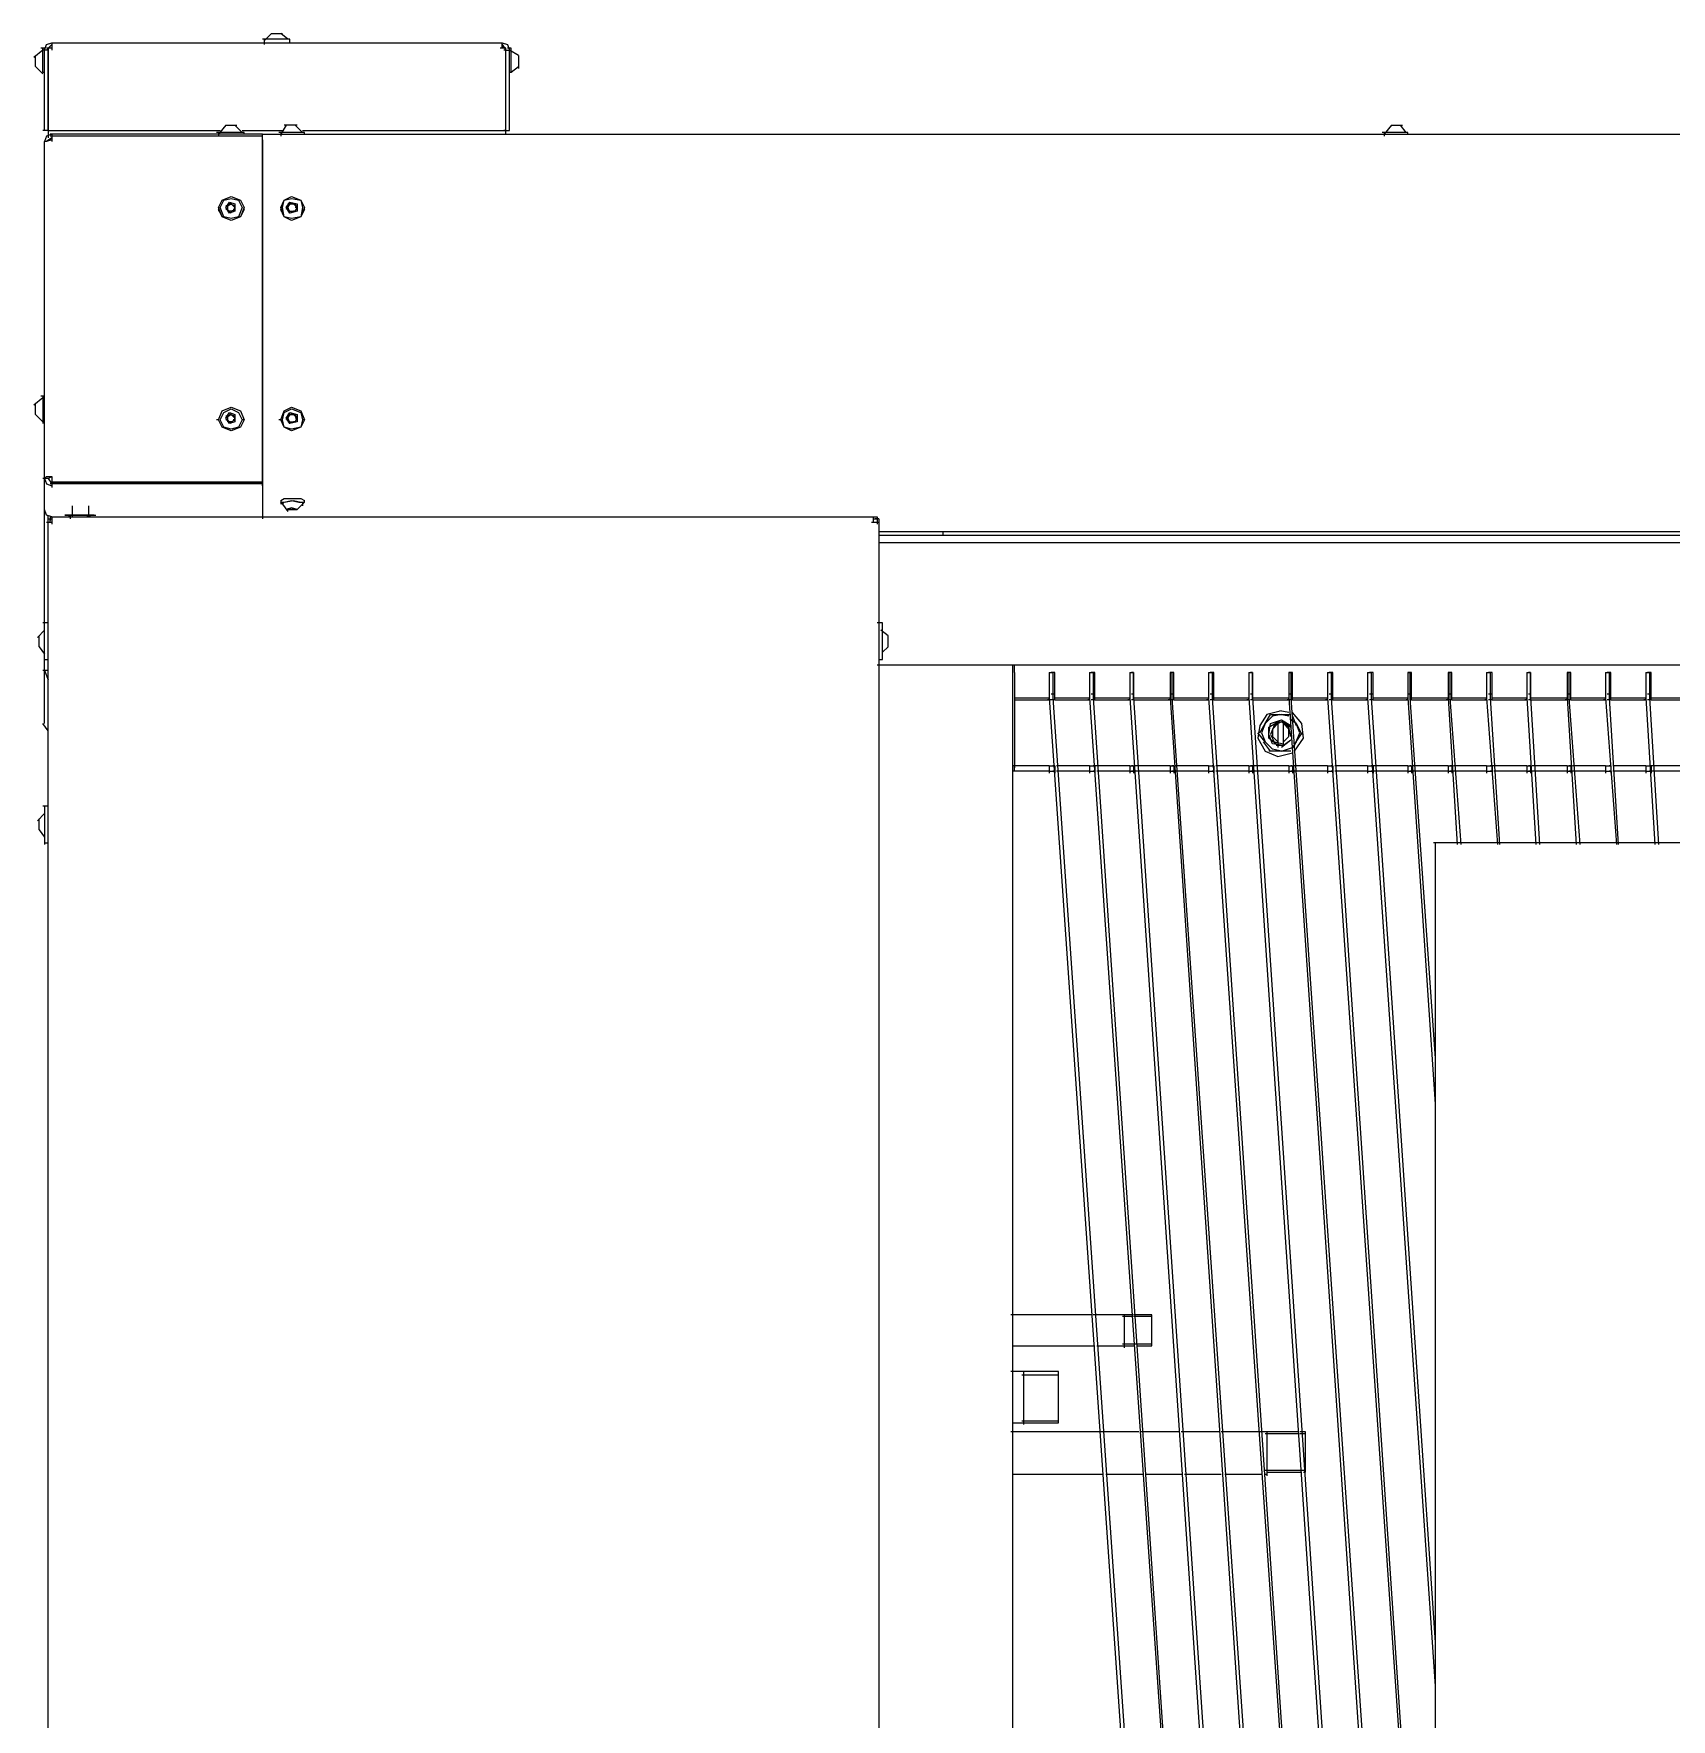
# Model space of a CAD drawing. Header units: inches. Extents: x 13215 to 16529, y 27038 to 34809.
# Drawn here: x 13262 to 14334, y 30175 to 31278 of the extents above; entities that cross this region are included whole.
import ezdxf

# ---------------------------------------------------------------- set-up
doc = ezdxf.new("R2010")
doc.units = ezdxf.units.IN
doc.header["$MEASUREMENT"] = 0
doc.layers.add('MAQUINAS', color=181, linetype='Continuous')

msp = doc.modelspace()

# ---------------------------------------------------------------- linework, layer by layer
at = {"layer": 'MAQUINAS'}
for points in [[(13429.4, 31274.9), (13411.5, 31274.9)], [(13417.5, 31278.5), (13412.7, 31273.7)], [(13412.7, 31274.9), (13412.7, 31271.3)], [(13417.5, 31278.5), (13424.7, 31278.5)], [(13428.2, 31274.9), (13423.5, 31278.5)], [(13429.4, 31272.5), (13429.4, 31274.9)], [(13267.7, 31267.7), (13261.8, 31262.9)], [(13263, 31256.9), (13263, 31264.1)], [(13268.9, 31268.9), (13266.5, 31268.9)], [(13267.7, 31253.3), (13267.7, 31268.9)], [(13271.3, 31267.7), (13267.7, 31267.7)], [(13268.9, 31267.7), (13270.1, 31271.3), (13273.7, 31272.5)], [(13268.9, 31267.7), (13268.9, 31268.9)], [(13268.9, 31215), (13268.9, 31267.7)], [(13272.5, 31270.1), (13270.1, 31267.7)], [(13273.7, 31268.9), (13270.1, 31268.9)], [(13271.3, 31267.7), (13270.1, 31267.7)], [(13271.3, 31268.9), (13273.7, 31271.3)], [(13271.3, 31268.9), (13271.3, 31213.8)], [(13271.3, 31215), (13271.3, 31267.7)], [(13273.7, 31272.5), (13568.4, 31272.5)], [(13273.7, 31272.5), (13273.7, 31267.7)], [(13570.8, 31268.9), (13567.2, 31268.9)], [(13568.4, 31272.5), (13572, 31271.3), (13573.2, 31267.7)], [(13568.4, 31268.9), (13568.4, 31272.5)], [(13568.4, 31271.3), (13570.8, 31267.7)], [(13570.8, 31268.9), (13568.4, 31270.1)], [(13570.8, 31267.7), (13569.6, 31267.7)], [(13570.8, 31215), (13570.8, 31268.9)], [(13570.8, 31267.7), (13573.2, 31267.7)], [(13570.8, 31215), (13570.8, 31267.7)], [(13574.4, 31268.9), (13572, 31268.9)], [(13573.2, 31267.7), (13573.2, 31268.9)], [(13573.2, 31215), (13573.2, 31267.7)], [(13579.2, 31264.1), (13573.2, 31267.7)], [(13574.4, 31253.3), (13574.4, 31268.9)], [(13579.2, 31264.1), (13579.2, 31255.7)], [(13263, 31256.9), (13267.7, 31252.1)], [(13267.7, 31253.3), (13268.9, 31253.3)], [(13573.2, 31253.3), (13574.4, 31253.3)], [(13574.4, 31253.3), (13579.2, 31256.9)], [(13271.3, 31215), (13267.7, 31215)], [(13273.7, 31212.6), (13270.1, 31211.4), (13268.9, 31207.8)], [(13273.7, 31209), (13270.1, 31207.8), (13268.9, 31207.8)], [(13271.3, 31215), (13270.1, 31215)], [(13273.7, 31210.2), (13270.1, 31207.8)], [(13271.3, 31215), (13383.9, 31215)], [(13271.3, 31215), (13383.9, 31215)], [(13271.3, 31215), (13271.3, 31210.2)], [(13271.3, 31209), (13273.7, 31209)], [(13411.5, 31212.6), (13272.5, 31212.6)], [(13411.5, 31211.4), (13272.5, 31211.4)], [(13273.7, 31212.6), (13273.7, 31210.2)], [(13273.7, 31211.4), (13273.7, 31207.8)], [(13399.5, 31213.8), (13381.5, 31213.8)], [(13387.5, 31218.6), (13382.7, 31212.6)], [(13382.7, 31213.8), (13382.7, 31211.4)], [(13387.5, 31218.6), (13394.7, 31218.6)], [(13398.3, 31213.8), (13393.5, 31218.6)], [(13398.3, 31215), (13424.7, 31215)], [(13398.3, 31215), (13424.7, 31215)], [(13399.5, 31212.6), (13399.5, 31213.8)], [(13411.5, 31212.6), (13410.3, 31212.6)], [(13411.5, 31209), (13411.5, 31212.6)], [(13411.5, 31212.6), (14895.5, 31212.6)], [(13411.5, 30985), (13411.5, 31211.4)], [(13411.5, 31209), (13411.5, 30987.4)], [(13439, 31213.8), (13422.3, 31213.8)], [(13427, 31218.6), (13423.5, 31212.6)], [(13423.5, 31213.8), (13423.5, 31211.4)], [(13434.2, 31218.6), (13425.8, 31218.6)], [(13437.8, 31213.8), (13433, 31218.6)], [(13437.8, 31215), (13570.8, 31215)], [(13437.8, 31215), (13570.8, 31215)], [(13439, 31212.6), (13439, 31213.8)], [(13570.8, 31215), (13569.6, 31215)], [(13570.8, 31215), (13573.2, 31215)], [(13570.8, 31212.6), (13570.8, 31215)], [(14161.3, 31213.8), (14144.5, 31213.8)], [(14150.5, 31218.6), (14145.7, 31212.6)], [(14145.7, 31213.8), (14145.7, 31211.4)], [(14150.5, 31218.6), (14157.7, 31218.6)], [(14160.1, 31213.8), (14156.5, 31218.6)], [(14161.3, 31212.6), (14161.3, 31213.8)], [(13268.9, 30987.4), (13268.9, 31207.8)], [(13382.7, 31164.7), (13385.1, 31169.5), (13391.1, 31171.9), (13397.1, 31169.5), (13399.5, 31164.7), (13397.1, 31158.7), (13391.1, 31156.3), (13385.1, 31158.7), (13382.7, 31164.7)], [(13382.7, 31164.7), (13382.7, 31162.3)], [(13398.3, 31164.7), (13395.9, 31158.7), (13391.1, 31157.5), (13386.3, 31158.7), (13383.9, 31164.7), (13386.3, 31169.5), (13391.1, 31170.7), (13395.9, 31169.5), (13398.3, 31164.7)], [(13387.5, 31164.7), (13389.9, 31168.3), (13393.5, 31167.1), (13393.5, 31162.3), (13389.9, 31161.1), (13387.5, 31164.7)], [(13391.1, 31167.1), (13387.5, 31164.7)], [(13391.1, 31167.1), (13387.5, 31164.7)], [(13388.7, 31165.9), (13387.5, 31165.9)], [(13388.7, 31165.9), (13387.5, 31165.9)], [(13388.7, 31165.9), (13391.1, 31167.1)], [(13388.7, 31165.9), (13388.7, 31162.3)], [(13388.7, 31165.9), (13388.7, 31162.3)], [(13391.1, 31167.1), (13389.9, 31167.1)], [(13391.1, 31167.1), (13389.9, 31167.1)], [(13391.1, 31167.1), (13389.9, 31167.1)], [(13391.1, 31167.1), (13389.9, 31167.1)], [(13393.5, 31165.9), (13389.9, 31167.1)], [(13393.5, 31165.9), (13389.9, 31167.1)], [(13391.1, 31167.1), (13393.5, 31164.7)], [(13393.5, 31165.9), (13392.3, 31165.9)], [(13393.5, 31165.9), (13392.3, 31165.9)], [(13393.5, 31163.5), (13393.5, 31165.9)], [(13393.5, 31163.5), (13393.5, 31165.9)], [(13399.5, 31163.5), (13399.5, 31164.7)], [(13423.5, 31164.7), (13425.8, 31169.5), (13430.6, 31171.9), (13436.6, 31169.5), (13439, 31164.7), (13436.6, 31158.7), (13430.6, 31156.3), (13425.8, 31158.7), (13423.5, 31164.7)], [(13423.5, 31164.7), (13423.5, 31162.3)], [(13437.8, 31164.7), (13436.6, 31158.7), (13430.6, 31157.5), (13425.8, 31158.7), (13424.7, 31164.7), (13425.8, 31169.5), (13430.6, 31170.7), (13436.6, 31169.5), (13437.8, 31164.7)], [(13427, 31164.7), (13429.4, 31168.3), (13434.2, 31167.1), (13434.2, 31162.3), (13429.4, 31161.1), (13427, 31164.7)], [(13429.4, 31167.1), (13427, 31163.5)], [(13429.4, 31167.1), (13427, 31163.5)], [(13428.2, 31164.7), (13427, 31164.7)], [(13428.2, 31164.7), (13427, 31164.7)], [(13429.4, 31167.1), (13428.2, 31167.1)], [(13429.4, 31167.1), (13428.2, 31167.1)], [(13429.4, 31167.1), (13428.2, 31167.1)], [(13428.2, 31164.7), (13429.4, 31167.1)], [(13429.4, 31167.1), (13428.2, 31167.1)], [(13433, 31167.1), (13428.2, 31167.1)], [(13433, 31167.1), (13428.2, 31167.1)], [(13428.2, 31164.7), (13429.4, 31161.1)], [(13428.2, 31164.7), (13429.4, 31161.1)], [(13429.4, 31167.1), (13433, 31167.1)], [(13433, 31167.1), (13431.8, 31167.1)], [(13433, 31167.1), (13431.8, 31167.1)], [(13433, 31167.1), (13431.8, 31167.1)], [(13433, 31167.1), (13431.8, 31167.1)], [(13434.2, 31164.7), (13431.8, 31167.1)], [(13434.2, 31164.7), (13431.8, 31167.1)], [(13433, 31167.1), (13434.2, 31163.5)], [(13434.2, 31164.7), (13433, 31164.7)], [(13433, 31162.3), (13434.2, 31164.7)], [(13433, 31162.3), (13434.2, 31164.7)], [(13439, 31163.5), (13439, 31164.7)], [(13399.5, 31163.5), (13397.1, 31158.7), (13391.1, 31156.3), (13385.1, 31158.7), (13382.7, 31163.5)], [(13388.7, 31163.5), (13387.5, 31163.5)], [(13388.7, 31163.5), (13391.1, 31161.1)], [(13388.7, 31163.5), (13391.1, 31161.1)], [(13391.1, 31162.3), (13389.9, 31162.3)], [(13391.1, 31162.3), (13393.5, 31163.5)], [(13391.1, 31162.3), (13393.5, 31163.5)], [(13393.5, 31163.5), (13392.3, 31163.5)], [(13439, 31163.5), (13436.6, 31158.7), (13430.6, 31156.3), (13425.8, 31158.7), (13423.5, 31163.5)], [(13429.4, 31162.3), (13428.2, 31162.3)], [(13429.4, 31162.3), (13433, 31162.3)], [(13429.4, 31162.3), (13433, 31162.3)], [(13433, 31162.3), (13431.8, 31162.3)], [(13267.7, 31040.1), (13261.8, 31035.3)], [(13263, 31029.3), (13263, 31036.5)], [(13268.9, 31041.3), (13266.5, 31041.3)], [(13267.7, 31041.3), (13267.7, 31023.3)], [(13382.7, 31025.7), (13385.1, 31031.7), (13391.1, 31034.1), (13397.1, 31031.7), (13399.5, 31025.7), (13397.1, 31020.9), (13391.1, 31018.5), (13385.1, 31020.9), (13382.7, 31025.7)], [(13398.3, 31025.7), (13395.9, 31020.9), (13391.1, 31019.7), (13386.3, 31020.9), (13383.9, 31025.7), (13386.3, 31030.5), (13391.1, 31032.9), (13395.9, 31030.5), (13398.3, 31025.7)], [(13423.5, 31025.7), (13425.8, 31031.7), (13430.6, 31034.1), (13436.6, 31031.7), (13439, 31025.7), (13436.6, 31020.9), (13430.6, 31018.5), (13425.8, 31020.9), (13423.5, 31025.7)], [(13437.8, 31025.7), (13436.6, 31020.9), (13430.6, 31019.7), (13425.8, 31020.9), (13424.7, 31025.7), (13425.8, 31030.5), (13430.6, 31032.9), (13436.6, 31030.5), (13437.8, 31025.7)], [(13263, 31029.3), (13267.7, 31024.5)], [(13267.7, 31024.5), (13268.9, 31024.5)], [(13382.7, 31025.7), (13381.5, 31025.7)], [(13399.5, 31025.7), (13397.1, 31020.9), (13391.1, 31018.5), (13385.1, 31020.9), (13382.7, 31025.7)], [(13387.5, 31026.9), (13389.9, 31030.5), (13393.5, 31029.3), (13393.5, 31024.5), (13389.9, 31023.3), (13387.5, 31026.9)], [(13391.1, 31029.3), (13387.5, 31026.9)], [(13391.1, 31029.3), (13387.5, 31026.9)], [(13388.7, 31028.1), (13387.5, 31028.1)], [(13388.7, 31028.1), (13387.5, 31028.1)], [(13388.7, 31025.7), (13387.5, 31025.7)], [(13388.7, 31028.1), (13391.1, 31029.3)], [(13388.7, 31028.1), (13388.7, 31024.5)], [(13388.7, 31028.1), (13388.7, 31024.5)], [(13388.7, 31025.7), (13391.1, 31023.3)], [(13388.7, 31025.7), (13391.1, 31023.3)], [(13391.1, 31029.3), (13389.9, 31029.3)], [(13391.1, 31029.3), (13389.9, 31029.3)], [(13391.1, 31029.3), (13389.9, 31029.3)], [(13391.1, 31029.3), (13389.9, 31029.3)], [(13393.5, 31028.1), (13389.9, 31029.3)], [(13393.5, 31028.1), (13389.9, 31029.3)], [(13391.1, 31024.5), (13389.9, 31024.5)], [(13391.1, 31029.3), (13393.5, 31026.9)], [(13391.1, 31024.5), (13393.5, 31025.7)], [(13391.1, 31024.5), (13393.5, 31025.7)], [(13393.5, 31028.1), (13392.3, 31028.1)], [(13393.5, 31028.1), (13392.3, 31028.1)], [(13393.5, 31025.7), (13392.3, 31025.7)], [(13393.5, 31025.7), (13393.5, 31028.1)], [(13393.5, 31025.7), (13393.5, 31028.1)], [(13399.5, 31025.7), (13398.3, 31025.7)], [(13423.5, 31025.7), (13422.3, 31025.7)], [(13439, 31025.7), (13436.6, 31020.9), (13430.6, 31018.5), (13425.8, 31020.9), (13423.5, 31025.7)], [(13427, 31026.9), (13429.4, 31030.5), (13434.2, 31029.3), (13434.2, 31024.5), (13429.4, 31023.3), (13427, 31026.9)], [(13429.4, 31029.3), (13427, 31025.7)], [(13429.4, 31029.3), (13427, 31025.7)], [(13428.2, 31026.9), (13427, 31026.9)], [(13428.2, 31026.9), (13427, 31026.9)], [(13429.4, 31029.3), (13428.2, 31029.3)], [(13429.4, 31029.3), (13428.2, 31029.3)], [(13429.4, 31029.3), (13428.2, 31029.3)], [(13428.2, 31026.9), (13429.4, 31029.3)], [(13429.4, 31029.3), (13428.2, 31029.3)], [(13433, 31029.3), (13428.2, 31029.3)], [(13433, 31029.3), (13428.2, 31029.3)], [(13428.2, 31026.9), (13429.4, 31023.3)], [(13428.2, 31026.9), (13429.4, 31023.3)], [(13429.4, 31024.5), (13428.2, 31024.5)], [(13429.4, 31029.3), (13433, 31029.3)], [(13429.4, 31024.5), (13433, 31024.5)], [(13429.4, 31024.5), (13433, 31024.5)], [(13433, 31029.3), (13431.8, 31029.3)], [(13433, 31029.3), (13431.8, 31029.3)], [(13433, 31029.3), (13431.8, 31029.3)], [(13433, 31029.3), (13431.8, 31029.3)], [(13434.2, 31026.9), (13431.8, 31029.3)], [(13434.2, 31026.9), (13431.8, 31029.3)], [(13433, 31024.5), (13431.8, 31024.5)], [(13433, 31029.3), (13434.2, 31025.7)], [(13434.2, 31026.9), (13433, 31026.9)], [(13433, 31024.5), (13434.2, 31026.9)], [(13433, 31024.5), (13434.2, 31026.9)], [(13439, 31025.7), (13437.8, 31025.7)], [(13268.9, 30987.4), (13270.1, 30988.6), (13273.7, 30988.6)], [(13271.3, 30987.4), (13273.7, 30988.6)], [(13273.7, 30988.6), (13273.7, 30983.8)], [(13411.5, 30988.6), (13411.5, 30982.6)], [(13271.3, 30987.4), (13267.7, 30987.4)], [(13268.9, 30987.4), (13270.1, 30983.8), (13273.7, 30982.6)], [(13268.9, 30967), (13268.9, 30987.4)], [(13271.3, 30987.4), (13273.7, 30983.8)], [(13273.7, 30985), (13272.5, 30985)], [(13411.5, 30985), (13272.5, 30985)], [(13411.5, 30983.8), (13272.5, 30983.8)], [(13273.7, 30985), (13411.5, 30985)], [(13273.7, 30985), (13411.5, 30985)], [(13273.7, 30983.8), (13273.7, 30985)], [(13273.7, 30983.8), (13273.7, 30981.4)], [(13370.8, 30985), (13369.6, 30985)], [(13373.1, 30985), (13372, 30985)], [(13373.1, 30985), (13372, 30985)], [(13411.5, 30985), (13410.3, 30985)], [(13411.5, 30983.8), (13411.5, 30985)], [(13411.5, 30983.8), (13411.5, 30981.4)], [(13411.5, 30982.6), (13411.5, 30983.8)], [(13411.5, 30982.6), (13411.5, 30961)], [(13273.7, 30962.2), (13270.1, 30963.4), (13268.9, 30967)], [(13268.9, 30892.8), (13268.9, 30967)], [(13286.9, 30969.4), (13286.9, 30962.2)], [(13297.7, 30969.4), (13297.7, 30962.2)], [(13423.5, 30973), (13425.8, 30974.2), (13436.6, 30974.2), (13439, 30973)], [(13424.7, 30970.6), (13423.5, 30971.8), (13425.8, 30971.8), (13431.8, 30973), (13436.6, 30971.8), (13439, 30971.8)], [(13423.5, 30973), (13423.5, 30970.6)], [(13424.7, 30970.6), (13425.8, 30971.8), (13430.6, 30973), (13435.4, 30971.8), (13437.8, 30971.8)], [(13424.7, 30970.6), (13428.2, 30965.8)], [(13434.2, 30967), (13434.2, 30967), (13430.6, 30968.2), (13427, 30967)], [(13428.2, 30967), (13427, 30967)], [(13428.2, 30967), (13427, 30967)], [(13428.2, 30967), (13427, 30967)], [(13430.6, 30967), (13427, 30967)], [(13428.2, 30967), (13427, 30967)], [(13427, 30967), (13428.2, 30967)], [(13428.2, 30967), (13430.6, 30967)], [(13428.2, 30967), (13430.6, 30967)], [(13430.6, 30967), (13429.4, 30967)], [(13430.6, 30967), (13429.4, 30967)], [(13430.6, 30967), (13429.4, 30967)], [(13430.6, 30967), (13429.4, 30967)], [(13434.2, 30967), (13429.4, 30967)], [(13430.6, 30967), (13434.2, 30967)], [(13430.6, 30967), (13434.2, 30967)], [(13434.2, 30967), (13433, 30967)], [(13434.2, 30967), (13433, 30967)], [(13434.2, 30967), (13433, 30967)], [(13434.2, 30967), (13433, 30967)], [(13434.2, 30967), (13433, 30967)], [(13434.2, 30967), (13437.8, 30970.6)], [(13439, 30971.8), (13436.6, 30969.4)], [(13437.8, 30971.8), (13437.8, 30969.4)], [(13439, 30971.8), (13439, 30973)], [(13273.7, 30958.6), (13270.1, 30958.6)], [(13271.3, 30961), (13271.3, 30963.4)], [(13271.3, 30958.6), (13271.3, 30961)], [(13271.3, 30961), (13272.5, 30961)], [(13271.3, 29251.8), (13271.3, 30958.6)], [(13272.5, 30962.2), (13272.5, 30959.8)], [(13272.5, 30962.2), (13273.7, 30962.2)], [(13272.5, 30961), (13273.7, 30961)], [(13272.5, 30958.6), (13272.5, 30961)], [(13272.5, 30961), (13273.7, 30961)], [(13273.7, 30962.2), (13285.7, 30962.2)], [(13273.7, 30962.2), (13273.7, 30957.5)], [(13273.7, 30962.2), (13811.5, 30962.2)], [(13301.3, 30963.4), (13282.1, 30963.4)], [(13282.1, 30963.4), (13284.5, 30963.4)], [(13283.3, 30963.4), (13282.1, 30963.4)], [(13284.5, 30963.4), (13286.9, 30963.4)], [(13285.7, 30962.2), (13284.5, 30962.2)], [(13285.7, 30963.4), (13285.7, 30961)], [(13286.9, 30963.4), (13291.7, 30963.4)], [(13291.7, 30963.4), (13297.7, 30963.4)], [(13297.7, 30962.2), (13296.5, 30962.2)], [(13297.7, 30963.4), (13300.1, 30963.4)], [(13297.7, 30962.2), (13298.9, 30963.4)], [(13297.7, 30962.2), (13411.5, 30962.2)], [(13300.1, 30963.4), (13302.5, 30963.4)], [(13301.3, 30963.4), (13300.1, 30963.4)], [(13815.1, 30958.6), (13810.3, 30958.6)], [(13811.5, 30958.6), (13811.5, 30962.2)], [(13811.5, 30962.2), (13813.9, 30962.2)], [(13811.5, 30961), (13813.9, 30961)], [(13815.1, 30961), (13812.7, 30961)], [(13813.9, 30962.2), (13813.9, 30959.8)], [(13813.9, 30961), (13813.9, 30957.5)], [(13815.1, 30961), (13815.1, 30957.5)], [(13815.1, 30958.6), (13815.1, 29250.6)], [(13815.1, 30952.7), (14895.5, 30952.7)], [(13815.1, 30950.3), (14943.4, 30950.3)], [(13815.1, 30945.5), (14943.4, 30945.5)], [(13857, 30950.3), (13857, 30952.7)], [(13271.3, 30892.8), (13267.7, 30892.8)], [(13268.9, 30868.8), (13268.9, 30892.8)], [(13817.5, 30892.8), (13813.9, 30892.8)], [(13817.5, 30868.8), (13817.5, 30892.8)], [(13268.9, 30888), (13264.2, 30883.2)], [(13265.3, 30877.2), (13265.3, 30884.4)], [(13821.1, 30884.4), (13816.3, 30888)], [(13821.1, 30877.2), (13821.1, 30884.4)], [(13265.3, 30877.2), (13268.9, 30872.4)], [(13268.9, 30861.6), (13268.9, 30868.8)], [(13268.9, 30868.8), (13271.3, 30868.8)], [(13815.1, 30868.8), (13817.5, 30868.8)], [(13817.5, 30873.6), (13821.1, 30877.2)], [(13271.3, 30861.6), (13267.7, 30861.6)], [(13268.9, 30826.9), (13268.9, 30861.6)], [(13268.9, 30861.6), (13271.3, 30855.6)], [(13895.4, 30865.2), (13813.9, 30865.2)], [(13902.6, 30865.2), (13894.2, 30865.2)], [(14943.4, 30865.2), (13901.4, 30865.2)], [(13902.6, 30865.2), (13902.6, 27632.5)], [(13903.8, 30860.4), (13903.8, 30865.2)], [(13903.8, 30860.4), (13903.8, 30842.5)], [(13926.5, 30860.4), (13928.9, 30860.4)], [(13926.5, 30860.4), (13926.5, 30842.5)], [(13930.1, 30860.4), (13927.7, 30860.4)], [(13928.9, 30860.4), (13928.9, 30842.5)], [(13930.1, 30843.7), (13930.1, 30860.4)], [(13952.9, 30860.4), (13955.3, 30860.4)], [(13952.9, 30860.4), (13952.9, 30842.5)], [(13956.5, 30860.4), (13954.1, 30860.4)], [(13955.3, 30860.4), (13955.3, 30842.5)], [(13956.5, 30843.7), (13956.5, 30860.4)], [(13979.2, 30860.4), (13981.6, 30860.4)], [(13979.2, 30860.4), (13979.2, 30842.5)], [(13981.6, 30860.4), (13980.4, 30860.4)], [(13981.6, 30860.4), (13981.6, 30842.5)], [(13981.6, 30843.7), (13981.6, 30860.4)], [(14005.6, 30860.4), (14006.8, 30860.4)], [(14005.6, 30860.4), (14005.6, 30842.5)], [(14008, 30860.4), (14005.6, 30860.4)], [(14006.8, 30860.4), (14006.8, 30842.5)], [(14008, 30843.7), (14008, 30860.4)], [(14030.7, 30860.4), (14033.1, 30860.4)], [(14030.7, 30860.4), (14030.7, 30842.5)], [(14034.3, 30860.4), (14031.9, 30860.4)], [(14033.1, 30860.4), (14033.1, 30842.5)], [(14034.3, 30843.7), (14034.3, 30860.4)], [(14057.1, 30860.4), (14059.5, 30860.4)], [(14057.1, 30860.4), (14057.1, 30842.5)], [(14059.5, 30860.4), (14058.3, 30860.4)], [(14059.5, 30860.4), (14059.5, 30842.5)], [(14059.5, 30843.7), (14059.5, 30860.4)], [(14083.4, 30860.4), (14084.6, 30860.4)], [(14083.4, 30860.4), (14083.4, 30842.5)], [(14085.8, 30860.4), (14083.4, 30860.4)], [(14084.6, 30860.4), (14084.6, 30842.5)], [(14085.8, 30843.7), (14085.8, 30860.4)], [(14108.6, 30860.4), (14111, 30860.4)], [(14108.6, 30860.4), (14108.6, 30842.5)], [(14112.2, 30860.4), (14109.8, 30860.4)], [(14111, 30860.4), (14111, 30842.5)], [(14112.2, 30843.7), (14112.2, 30860.4)], [(14134.9, 30860.4), (14137.3, 30860.4)], [(14134.9, 30860.4), (14134.9, 30842.5)], [(14138.5, 30860.4), (14136.1, 30860.4)], [(14137.3, 30860.4), (14137.3, 30842.5)], [(14138.5, 30843.7), (14138.5, 30860.4)], [(14161.3, 30860.4), (14162.5, 30860.4)], [(14161.3, 30860.4), (14161.3, 30842.5)], [(14163.7, 30860.4), (14161.3, 30860.4)], [(14162.5, 30860.4), (14162.5, 30842.5)], [(14163.7, 30843.7), (14163.7, 30860.4)], [(14187.6, 30860.4), (14188.8, 30860.4)], [(14187.6, 30860.4), (14187.6, 30842.5)], [(14190, 30860.4), (14187.6, 30860.4)], [(14188.8, 30860.4), (14188.8, 30842.5)], [(14190, 30843.7), (14190, 30860.4)], [(14212.8, 30860.4), (14215.2, 30860.4)], [(14212.8, 30860.4), (14212.8, 30842.5)], [(14216.4, 30860.4), (14214, 30860.4)], [(14215.2, 30860.4), (14215.2, 30842.5)], [(14216.4, 30843.7), (14216.4, 30860.4)], [(14239.1, 30860.4), (14241.5, 30860.4)], [(14239.1, 30860.4), (14239.1, 30842.5)], [(14241.5, 30860.4), (14240.3, 30860.4)], [(14241.5, 30860.4), (14241.5, 30842.5)], [(14241.5, 30843.7), (14241.5, 30860.4)], [(14265.5, 30860.4), (14266.7, 30860.4)], [(14265.5, 30860.4), (14265.5, 30842.5)], [(14267.9, 30860.4), (14265.5, 30860.4)], [(14266.7, 30860.4), (14266.7, 30842.5)], [(14267.9, 30843.7), (14267.9, 30860.4)], [(14290.6, 30860.4), (14293, 30860.4)], [(14290.6, 30860.4), (14290.6, 30842.5)], [(14294.2, 30860.4), (14291.8, 30860.4)], [(14293, 30860.4), (14293, 30842.5)], [(14294.2, 30843.7), (14294.2, 30860.4)], [(14317, 30860.4), (14319.4, 30860.4)], [(14317, 30860.4), (14317, 30842.5)], [(14320.6, 30860.4), (14318.2, 30860.4)], [(14319.4, 30860.4), (14319.4, 30842.5)], [(14320.6, 30843.7), (14320.6, 30860.4)], [(13930.1, 30846.1), (13927.7, 30846.1)], [(13956.5, 30846.1), (13954.1, 30846.1)], [(13981.6, 30846.1), (13980.4, 30846.1)], [(14008, 30846.1), (14005.6, 30846.1)], [(14034.3, 30846.1), (14031.9, 30846.1)], [(14059.5, 30846.1), (14058.3, 30846.1)], [(14085.8, 30846.1), (14083.4, 30846.1)], [(14112.2, 30846.1), (14109.8, 30846.1)], [(14138.5, 30846.1), (14136.1, 30846.1)], [(14163.7, 30846.1), (14161.3, 30846.1)], [(14190, 30846.1), (14187.6, 30846.1)], [(14216.4, 30846.1), (14214, 30846.1)], [(14241.5, 30846.1), (14240.3, 30846.1)], [(14267.9, 30846.1), (14265.5, 30846.1)], [(14294.2, 30846.1), (14291.8, 30846.1)], [(14320.6, 30846.1), (14318.2, 30846.1)], [(13903.8, 30843.7), (13903.8, 30841.3)], [(13903.8, 30843.7), (13926.5, 30843.7)], [(13903.8, 30842.5), (13926.5, 30842.5)], [(13903.8, 30842.5), (13903.8, 30837.7)], [(13903.8, 30838.9), (13903.8, 30801.7)], [(13927.7, 30842.5), (13925.3, 30842.5)], [(13926.5, 30843.7), (13979.2, 30079.5)], [(13926.5, 30842.5), (13926.5, 30843.7)], [(13930.1, 30842.5), (13927.7, 30842.5)], [(13928.9, 30843.7), (13981.6, 30079.5)], [(13930.1, 30842.5), (13930.1, 30843.7)], [(13930.1, 30843.7), (13952.9, 30843.7)], [(13930.1, 30842.5), (13952.9, 30842.5)], [(13952.9, 30842.5), (13951.7, 30842.5)], [(13952.9, 30843.7), (14005.6, 30079.5)], [(13952.9, 30842.5), (13952.9, 30843.7)], [(13956.5, 30842.5), (13954.1, 30842.5)], [(13955.3, 30843.7), (14006.8, 30079.5)], [(13956.5, 30842.5), (13956.5, 30843.7)], [(13956.5, 30843.7), (13979.2, 30843.7)], [(13956.5, 30842.5), (13979.2, 30842.5)], [(13979.2, 30842.5), (13978, 30842.5)], [(13979.2, 30843.7), (14030.7, 30079.5)], [(13979.2, 30842.5), (13979.2, 30843.7)], [(13981.6, 30842.5), (13980.4, 30842.5)], [(13981.6, 30843.7), (14033.1, 30079.5)], [(13981.6, 30842.5), (13981.6, 30843.7)], [(13981.6, 30843.7), (14005.6, 30843.7)], [(13981.6, 30842.5), (14005.6, 30842.5)], [(14005.6, 30842.5), (14004.4, 30842.5)], [(14005.6, 30843.7), (14057.1, 30079.5)], [(14005.6, 30842.5), (14005.6, 30843.7)], [(14008, 30842.5), (14005.6, 30842.5)], [(14006.8, 30843.7), (14059.5, 30079.5)], [(14008, 30842.5), (14008, 30843.7)], [(14008, 30843.7), (14030.7, 30843.7)], [(14008, 30842.5), (14030.7, 30842.5)], [(14030.7, 30842.5), (14029.5, 30842.5)], [(14030.7, 30843.7), (14083.4, 30079.5)], [(14030.7, 30842.5), (14030.7, 30843.7)], [(14034.3, 30842.5), (14031.9, 30842.5)], [(14033.1, 30843.7), (14084.6, 30079.5)], [(14034.3, 30842.5), (14034.3, 30843.7)], [(14034.3, 30843.7), (14057.1, 30843.7)], [(14034.3, 30842.5), (14057.1, 30842.5)], [(14057.1, 30842.5), (14055.9, 30842.5)], [(14057.1, 30843.7), (14108.6, 30079.5)], [(14057.1, 30842.5), (14057.1, 30843.7)], [(14059.5, 30842.5), (14058.3, 30842.5)], [(14059.5, 30843.7), (14111, 30079.5)], [(14059.5, 30842.5), (14059.5, 30843.7)], [(14059.5, 30843.7), (14083.4, 30843.7)], [(14059.5, 30842.5), (14083.4, 30842.5)], [(14078.6, 30835.3), (14069, 30832.9), (14064.3, 30825.7), (14063.1, 30817.3), (14067.9, 30808.9), (14076.2, 30805.3), (14085.8, 30807.7)], [(14083.4, 30834.1), (14077.4, 30835.3)], [(14083.4, 30842.5), (14082.2, 30842.5)], [(14083.4, 30843.7), (14134.9, 30079.5)], [(14083.4, 30842.5), (14083.4, 30843.7)], [(14085.8, 30842.5), (14083.4, 30842.5)], [(14084.6, 30843.7), (14137.3, 30079.5)], [(14085.8, 30842.5), (14085.8, 30843.7)], [(14085.8, 30843.7), (14108.6, 30843.7)], [(14085.8, 30842.5), (14108.6, 30842.5)], [(14087, 30808.9), (14093, 30817.3), (14091.8, 30826.9), (14085.8, 30834.1)], [(14108.6, 30842.5), (14107.4, 30842.5)], [(14108.6, 30843.7), (14161.3, 30079.5)], [(14108.6, 30842.5), (14108.6, 30843.7)], [(14112.2, 30842.5), (14109.8, 30842.5)], [(14111, 30843.7), (14162.5, 30079.5)], [(14112.2, 30842.5), (14112.2, 30843.7)], [(14112.2, 30843.7), (14134.9, 30843.7)], [(14112.2, 30842.5), (14134.9, 30842.5)], [(14134.9, 30842.5), (14133.7, 30842.5)], [(14134.9, 30843.7), (14179.2, 30196.9)], [(14134.9, 30842.5), (14134.9, 30843.7)], [(14138.5, 30842.5), (14136.1, 30842.5)], [(14137.3, 30843.7), (14179.2, 30225.6)], [(14138.5, 30842.5), (14138.5, 30843.7)], [(14138.5, 30843.7), (14161.3, 30843.7)], [(14138.5, 30842.5), (14161.3, 30842.5)], [(14161.3, 30842.5), (14160.1, 30842.5)], [(14161.3, 30843.7), (14179.2, 30577.8)], [(14161.3, 30842.5), (14161.3, 30843.7)], [(14162.5, 30843.7), (14179.2, 30607.7)], [(14163.7, 30842.5), (14162.5, 30842.5)], [(14163.7, 30842.5), (14163.7, 30843.7)], [(14163.7, 30843.7), (14187.6, 30843.7)], [(14163.7, 30842.5), (14187.6, 30842.5)], [(14187.6, 30842.5), (14186.4, 30842.5)], [(14187.6, 30843.7), (14193.6, 30747.8)], [(14187.6, 30842.5), (14187.6, 30843.7)], [(14190, 30842.5), (14187.6, 30842.5)], [(14188.8, 30843.7), (14196, 30747.8)], [(14190, 30842.5), (14190, 30843.7)], [(14190, 30843.7), (14212.8, 30843.7)], [(14190, 30842.5), (14212.8, 30842.5)], [(14212.8, 30842.5), (14211.6, 30842.5)], [(14212.8, 30843.7), (14220, 30747.8)], [(14212.8, 30842.5), (14212.8, 30843.7)], [(14216.4, 30842.5), (14214, 30842.5)], [(14215.2, 30843.7), (14221.2, 30747.8)], [(14216.4, 30842.5), (14216.4, 30843.7)], [(14216.4, 30843.7), (14239.1, 30843.7)], [(14216.4, 30842.5), (14239.1, 30842.5)], [(14239.1, 30842.5), (14237.9, 30842.5)], [(14239.1, 30843.7), (14245.1, 30747.8)], [(14239.1, 30842.5), (14239.1, 30843.7)], [(14241.5, 30842.5), (14240.3, 30842.5)], [(14241.5, 30843.7), (14247.5, 30747.8)], [(14241.5, 30842.5), (14241.5, 30843.7)], [(14241.5, 30843.7), (14265.5, 30843.7)], [(14241.5, 30842.5), (14265.5, 30842.5)], [(14265.5, 30842.5), (14264.3, 30842.5)], [(14265.5, 30843.7), (14271.5, 30747.8)], [(14265.5, 30842.5), (14265.5, 30843.7)], [(14267.9, 30842.5), (14265.5, 30842.5)], [(14266.7, 30843.7), (14273.9, 30747.8)], [(14267.9, 30842.5), (14267.9, 30843.7)], [(14267.9, 30843.7), (14290.6, 30843.7)], [(14267.9, 30842.5), (14290.6, 30842.5)], [(14290.6, 30842.5), (14289.4, 30842.5)], [(14290.6, 30843.7), (14297.8, 30747.8)], [(14290.6, 30842.5), (14290.6, 30843.7)], [(14294.2, 30842.5), (14291.8, 30842.5)], [(14293, 30843.7), (14299, 30747.8)], [(14294.2, 30842.5), (14294.2, 30843.7)], [(14294.2, 30843.7), (14317, 30843.7)], [(14294.2, 30842.5), (14317, 30842.5)], [(14317, 30842.5), (14315.8, 30842.5)], [(14317, 30843.7), (14323, 30747.8)], [(14317, 30842.5), (14317, 30843.7)], [(14320.6, 30842.5), (14318.2, 30842.5)], [(14319.4, 30843.7), (14325.4, 30747.8)], [(14320.6, 30842.5), (14320.6, 30843.7)], [(14320.6, 30843.7), (14343.3, 30843.7)], [(14320.6, 30842.5), (14343.3, 30842.5)], [(13271.3, 30822.1), (13267.7, 30826.9)], [(14064.3, 30820.9), (14067.9, 30826.9)], [(14067.9, 30826.9), (14065.5, 30820.9), (14067.9, 30814.9)], [(14078.6, 30832.9), (14072.6, 30831.7), (14067.9, 30826.9)], [(14067.9, 30826.9), (14071.4, 30832.9)], [(14084.6, 30816.1), (14079.8, 30812.5), (14072.6, 30813.7), (14070.2, 30819.7), (14071.4, 30826.9), (14078.6, 30829.3)], [(14076.2, 30812.5), (14070.2, 30817.3), (14070.2, 30824.5), (14076.2, 30828.1)], [(14071.4, 30832.9), (14078.6, 30832.9)], [(14084.6, 30818.5), (14083.4, 30824.5), (14078.6, 30828.1), (14073.8, 30825.7), (14071.4, 30819.7), (14073.8, 30814.9), (14079.8, 30813.7)], [(14076.2, 30826.9), (14072.6, 30823.3), (14072.6, 30818.5), (14076.2, 30814.9)], [(14076.2, 30828.1), (14079.8, 30828.1)], [(14076.2, 30828.1), (14076.2, 30825.7)], [(14076.2, 30826.9), (14076.2, 30813.7)], [(14083.4, 30831.7), (14077.4, 30832.9)], [(14078.6, 30832.9), (14084.6, 30832.9)], [(14078.6, 30829.3), (14084.6, 30825.7)], [(14079.8, 30828.1), (14084.6, 30824.5)], [(14079.8, 30826.9), (14079.8, 30828.1)], [(14079.8, 30814.9), (14079.8, 30826.9)], [(14079.8, 30814.9), (14083.4, 30818.5), (14083.4, 30823.3), (14079.8, 30826.9)], [(14088.2, 30826.9), (14084.6, 30829.3)], [(14085.8, 30831.7), (14088.2, 30825.7)], [(14088.2, 30814.9), (14090.6, 30820.9), (14088.2, 30826.9)], [(14088.2, 30826.9), (14091.8, 30819.7)], [(14067.9, 30814.9), (14063.1, 30820.9)], [(14071.4, 30808.9), (14066.7, 30814.9)], [(14078.6, 30808.9), (14072.6, 30810.1), (14067.9, 30814.9)], [(14079.8, 30812.5), (14075, 30812.5)], [(14076.2, 30814.9), (14076.2, 30811.3)], [(14084.6, 30816.1), (14078.6, 30811.3)], [(14078.6, 30808.9), (14085.8, 30811.3)], [(14079.8, 30812.5), (14079.8, 30814.9)], [(14088.2, 30814.9), (14085.8, 30811.3)], [(14091.8, 30820.9), (14087, 30813.7)], [(14087, 30812.5), (14088.2, 30814.9)], [(13903.8, 30802.9), (13903.8, 30798.1)], [(14078.6, 30808.9), (14070.2, 30808.9)], [(14084.6, 30808.9), (14077.4, 30808.9)], [(13926.5, 30799.3), (13902.6, 30799.3)], [(13926.5, 30795.8), (13902.6, 30795.8)], [(13903.8, 30795.8), (13903.8, 30799.3)], [(13926.5, 30799.3), (13930.1, 30799.3)], [(13926.5, 30799.3), (13926.5, 30794.6)], [(13926.5, 30795.8), (13930.1, 30795.8)], [(13930.1, 30799.3), (13928.9, 30799.3)], [(13930.1, 30795.8), (13928.9, 30795.8)], [(13930.1, 30799.3), (13930.1, 30794.6)], [(13952.9, 30799.3), (13931.3, 30799.3)], [(13952.9, 30795.8), (13931.3, 30795.8)], [(13952.9, 30799.3), (13956.5, 30799.3)], [(13952.9, 30799.3), (13952.9, 30794.6)], [(13952.9, 30795.8), (13956.5, 30795.8)], [(13956.5, 30799.3), (13955.3, 30799.3)], [(13956.5, 30795.8), (13955.3, 30795.8)], [(13979.2, 30799.3), (13956.5, 30799.3)], [(13956.5, 30799.3), (13956.5, 30794.6)], [(13979.2, 30795.8), (13957.7, 30795.8)], [(13979.2, 30799.3), (13981.6, 30799.3)], [(13979.2, 30799.3), (13979.2, 30794.6)], [(13979.2, 30795.8), (13981.6, 30795.8)], [(13981.6, 30799.3), (13980.4, 30799.3)], [(13982.8, 30795.8), (13980.4, 30795.8)], [(13981.6, 30799.3), (13981.6, 30794.6)], [(14005.6, 30799.3), (13982.8, 30799.3)], [(14005.6, 30795.8), (13982.8, 30795.8)], [(14005.6, 30799.3), (14008, 30799.3)], [(14005.6, 30799.3), (14005.6, 30794.6)], [(14005.6, 30795.8), (14008, 30795.8)], [(14008, 30799.3), (14006.8, 30799.3)], [(14008, 30795.8), (14006.8, 30795.8)], [(14008, 30799.3), (14008, 30794.6)], [(14030.7, 30799.3), (14009.2, 30799.3)], [(14030.7, 30795.8), (14009.2, 30795.8)], [(14030.7, 30799.3), (14034.3, 30799.3)], [(14030.7, 30799.3), (14030.7, 30794.6)], [(14030.7, 30795.8), (14034.3, 30795.8)], [(14034.3, 30799.3), (14033.1, 30799.3)], [(14034.3, 30795.8), (14033.1, 30795.8)], [(14034.3, 30799.3), (14034.3, 30794.6)], [(14057.1, 30799.3), (14035.5, 30799.3)], [(14057.1, 30795.8), (14035.5, 30795.8)], [(14057.1, 30799.3), (14059.5, 30799.3)], [(14057.1, 30799.3), (14057.1, 30794.6)], [(14057.1, 30795.8), (14059.5, 30795.8)], [(14060.7, 30799.3), (14058.3, 30799.3)], [(14060.7, 30795.8), (14058.3, 30795.8)], [(14059.5, 30799.3), (14059.5, 30794.6)], [(14083.4, 30799.3), (14060.7, 30799.3)], [(14083.4, 30795.8), (14060.7, 30795.8)], [(14083.4, 30799.3), (14085.8, 30799.3)], [(14083.4, 30799.3), (14083.4, 30794.6)], [(14083.4, 30795.8), (14085.8, 30795.8)], [(14085.8, 30799.3), (14084.6, 30799.3)], [(14085.8, 30795.8), (14084.6, 30795.8)], [(14085.8, 30799.3), (14085.8, 30794.6)], [(14108.6, 30799.3), (14087, 30799.3)], [(14108.6, 30795.8), (14087, 30795.8)], [(14108.6, 30799.3), (14112.2, 30799.3)], [(14108.6, 30799.3), (14108.6, 30794.6)], [(14108.6, 30795.8), (14112.2, 30795.8)], [(14112.2, 30799.3), (14111, 30799.3)], [(14112.2, 30795.8), (14111, 30795.8)], [(14112.2, 30799.3), (14112.2, 30794.6)], [(14134.9, 30799.3), (14113.4, 30799.3)], [(14134.9, 30795.8), (14113.4, 30795.8)], [(14134.9, 30799.3), (14138.5, 30799.3)], [(14134.9, 30799.3), (14134.9, 30794.6)], [(14134.9, 30795.8), (14138.5, 30795.8)], [(14138.5, 30799.3), (14137.3, 30799.3)], [(14138.5, 30795.8), (14137.3, 30795.8)], [(14161.3, 30799.3), (14138.5, 30799.3)], [(14138.5, 30799.3), (14138.5, 30794.6)], [(14161.3, 30795.8), (14138.5, 30795.8)], [(14161.3, 30799.3), (14163.7, 30799.3)], [(14161.3, 30799.3), (14161.3, 30794.6)], [(14161.3, 30795.8), (14163.7, 30795.8)], [(14163.7, 30799.3), (14162.5, 30799.3)], [(14164.9, 30795.8), (14162.5, 30795.8)], [(14163.7, 30799.3), (14163.7, 30794.6)], [(14187.6, 30799.3), (14164.9, 30799.3)], [(14187.6, 30795.8), (14164.9, 30795.8)], [(14187.6, 30799.3), (14190, 30799.3)], [(14187.6, 30799.3), (14187.6, 30794.6)], [(14187.6, 30795.8), (14190, 30795.8)], [(14190, 30799.3), (14188.8, 30799.3)], [(14190, 30795.8), (14188.8, 30795.8)], [(14190, 30799.3), (14190, 30794.6)], [(14212.8, 30799.3), (14191.2, 30799.3)], [(14212.8, 30795.8), (14191.2, 30795.8)], [(14212.8, 30799.3), (14216.4, 30799.3)], [(14212.8, 30799.3), (14212.8, 30794.6)], [(14212.8, 30795.8), (14216.4, 30795.8)], [(14216.4, 30799.3), (14215.2, 30799.3)], [(14216.4, 30795.8), (14215.2, 30795.8)], [(14239.1, 30799.3), (14216.4, 30799.3)], [(14216.4, 30799.3), (14216.4, 30794.6)], [(14239.1, 30795.8), (14217.6, 30795.8)], [(14239.1, 30799.3), (14241.5, 30799.3)], [(14239.1, 30799.3), (14239.1, 30794.6)], [(14239.1, 30795.8), (14241.5, 30795.8)], [(14241.5, 30799.3), (14240.3, 30799.3)], [(14242.7, 30795.8), (14240.3, 30795.8)], [(14241.5, 30799.3), (14241.5, 30794.6)], [(14265.5, 30799.3), (14242.7, 30799.3)], [(14265.5, 30795.8), (14242.7, 30795.8)], [(14265.5, 30799.3), (14267.9, 30799.3)], [(14265.5, 30799.3), (14265.5, 30794.6)], [(14265.5, 30795.8), (14267.9, 30795.8)], [(14267.9, 30799.3), (14266.7, 30799.3)], [(14267.9, 30795.8), (14266.7, 30795.8)], [(14267.9, 30799.3), (14267.9, 30794.6)], [(14290.6, 30799.3), (14269.1, 30799.3)], [(14290.6, 30795.8), (14269.1, 30795.8)], [(14290.6, 30799.3), (14294.2, 30799.3)], [(14290.6, 30799.3), (14290.6, 30794.6)], [(14290.6, 30795.8), (14294.2, 30795.8)], [(14294.2, 30799.3), (14293, 30799.3)], [(14294.2, 30795.8), (14293, 30795.8)], [(14294.2, 30799.3), (14294.2, 30794.6)], [(14317, 30799.3), (14295.4, 30799.3)], [(14317, 30795.8), (14295.4, 30795.8)], [(14317, 30799.3), (14320.6, 30799.3)], [(14317, 30799.3), (14317, 30794.6)], [(14317, 30795.8), (14320.6, 30795.8)], [(14320.6, 30799.3), (14319.4, 30799.3)], [(14320.6, 30795.8), (14319.4, 30795.8)], [(14343.3, 30799.3), (14320.6, 30799.3)], [(14320.6, 30799.3), (14320.6, 30794.6)], [(14343.3, 30795.8), (14320.6, 30795.8)], [(13268.9, 30768.2), (13264.2, 30763.4)], [(13271.3, 30773), (13267.7, 30773)], [(13268.9, 30773), (13268.9, 30747.8)], [(13265.3, 30757.4), (13265.3, 30764.6)], [(13265.3, 30757.4), (13268.9, 30752.6)], [(13268.9, 30749), (13271.3, 30749)], [(15401, 30749), (14178, 30749)], [(14179.2, 30749), (14179.2, 27747.4)], [(13954.1, 30440), (13901.4, 30440)], [(13975.6, 30440), (13955.3, 30440)], [(13980.4, 30440), (13974.4, 30440)], [(13980.4, 30438.8), (13974.4, 30438.8)], [(13975.6, 30440), (13975.6, 30418.5)], [(13993.6, 30440), (13981.6, 30440)], [(13993.6, 30438.8), (13981.6, 30438.8)], [(13993.6, 30419.7), (13993.6, 30440)], [(13902.6, 30419.7), (13956.5, 30419.7)], [(13957.7, 30419.7), (13975.6, 30419.7)], [(13981.6, 30420.9), (13974.4, 30420.9)], [(13975.6, 30419.7), (13981.6, 30419.7)], [(13993.6, 30420.9), (13982.8, 30420.9)], [(13984, 30419.7), (13993.6, 30419.7)], [(13909.7, 30402.9), (13901.4, 30402.9)], [(13932.5, 30402.9), (13908.5, 30402.9)], [(13932.5, 30400.5), (13908.5, 30400.5)], [(13909.7, 30402.9), (13909.7, 30368.2)], [(13932.5, 30369.3), (13932.5, 30402.9)], [(13932.5, 30370.5), (13908.5, 30370.5)], [(13960.1, 30363.4), (13901.4, 30363.4)], [(13902.6, 30369.3), (13909.7, 30369.3)], [(13909.7, 30369.3), (13932.5, 30369.3)], [(13985.2, 30363.4), (13960.1, 30363.4)], [(14011.6, 30363.4), (13986.4, 30363.4)], [(14037.9, 30363.4), (14012.8, 30363.4)], [(14064.3, 30363.4), (14039.1, 30363.4)], [(14069, 30363.4), (14064.3, 30363.4)], [(14089.4, 30363.4), (14067.9, 30363.4)], [(14089.4, 30362.2), (14067.9, 30362.2)], [(14069, 30363.4), (14069, 30334.6)], [(14094.2, 30363.4), (14090.6, 30363.4)], [(14094.2, 30362.2), (14090.6, 30362.2)], [(14094.2, 30337), (14094.2, 30363.4)], [(14091.8, 30338.2), (14067.9, 30338.2)], [(14069, 30337), (14091.8, 30337)], [(14094.2, 30338.2), (14091.8, 30338.2)], [(14093, 30337), (14094.2, 30337)], [(13902.6, 30335.8), (13961.3, 30335.8)], [(13963.6, 30335.8), (13987.6, 30335.8)], [(13990, 30335.8), (14014, 30335.8)], [(14015.1, 30335.8), (14039.1, 30335.8)], [(14041.5, 30335.8), (14065.5, 30335.8)], [(14067.9, 30335.8), (14069, 30335.8)]]:
    msp.add_lwpolyline(points, dxfattribs=at)

doc.saveas('drawing.dxf')
